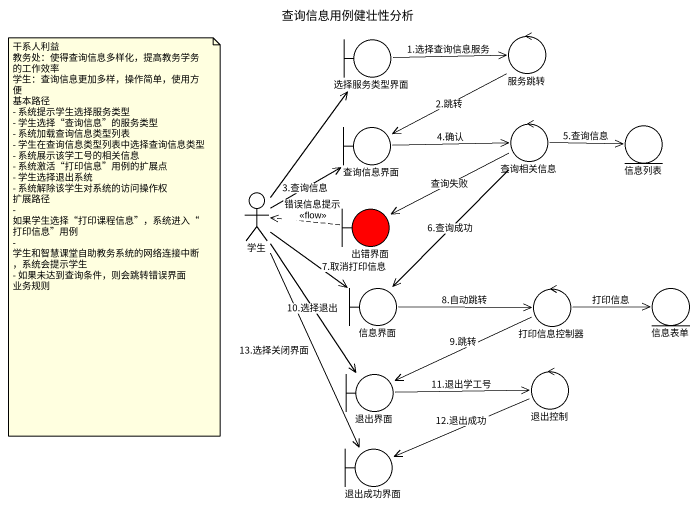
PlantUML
@startuml
title 查询信息用例健壮性分析
boundary 选择服务类型界面
control 服务跳转
boundary 查询信息界面
control 查询相关信息
entity 信息列表
actor 学生
boundary 出错界面 #FF0000
boundary 信息界面
control 打印信息控制器
entity 信息表单
boundary 退出界面
control 退出控制
boundary 退出成功界面
选择服务类型界面 -right-> 服务跳转 : 1.选择查询信息服务
服务跳转 -left-> 查询信息界面 : 2.跳转
查询信息界面 -right-> 查询相关信息 : 4.确认
查询相关信息 -right-> 信息列表 : 5.查询信息
查询相关信息 -left-> 出错界面 : 查询失败
查询相关信息 --> 信息界面 : 6.查询成功
学生 -up-> 选择服务类型界面
学生 -up-> 查询信息界面 : 3.查询信息
学生 --> 信息界面 : 7.取消打印信息
学生 --> 退出界面 : 10.选择退出
学生 --> 退出成功界面 : 13.选择关闭界面
出错界面 .left.> 学生 : 错误信息提示\n<<flow>>
信息界面 -right-> 打印信息控制器 : 8.自动跳转
打印信息控制器 -right-> 信息表单 : 打印信息
打印信息控制器 -left-> 退出界面 : 9.跳转
退出界面 -right-> 退出控制 : 11.退出学工号
退出控制 -left-> 退出成功界面 : 12.退出成功
note as N1
  干系人利益
  教务处：使得查询信息多样化，提高教务学务的工作效率
  学生：查询信息更加多样，操作简单，使用方便
  基本路径
  - 系统提示学生选择服务类型
  - 学生选择“查询信息”的服务类型
  - 系统加载查询信息类型列表
  - 学生在查询信息类型列表中选择查询信息类型
  - 系统展示该学工号的相关信息
  - 系统激活“打印信息”用例的扩展点
  - 学生选择退出系统
  - 系统解除该学生对系统的访问操作权
  扩展路径
  - 如果学生选择“打印课程信息”，系统进入“打印信息”用例
  - 学生和智慧课堂自助教务系统的网络连接中断，系统会提示学生
  - 如果未达到查询条件，则会跳转错误界面
  业务规则
end note
@enduml
